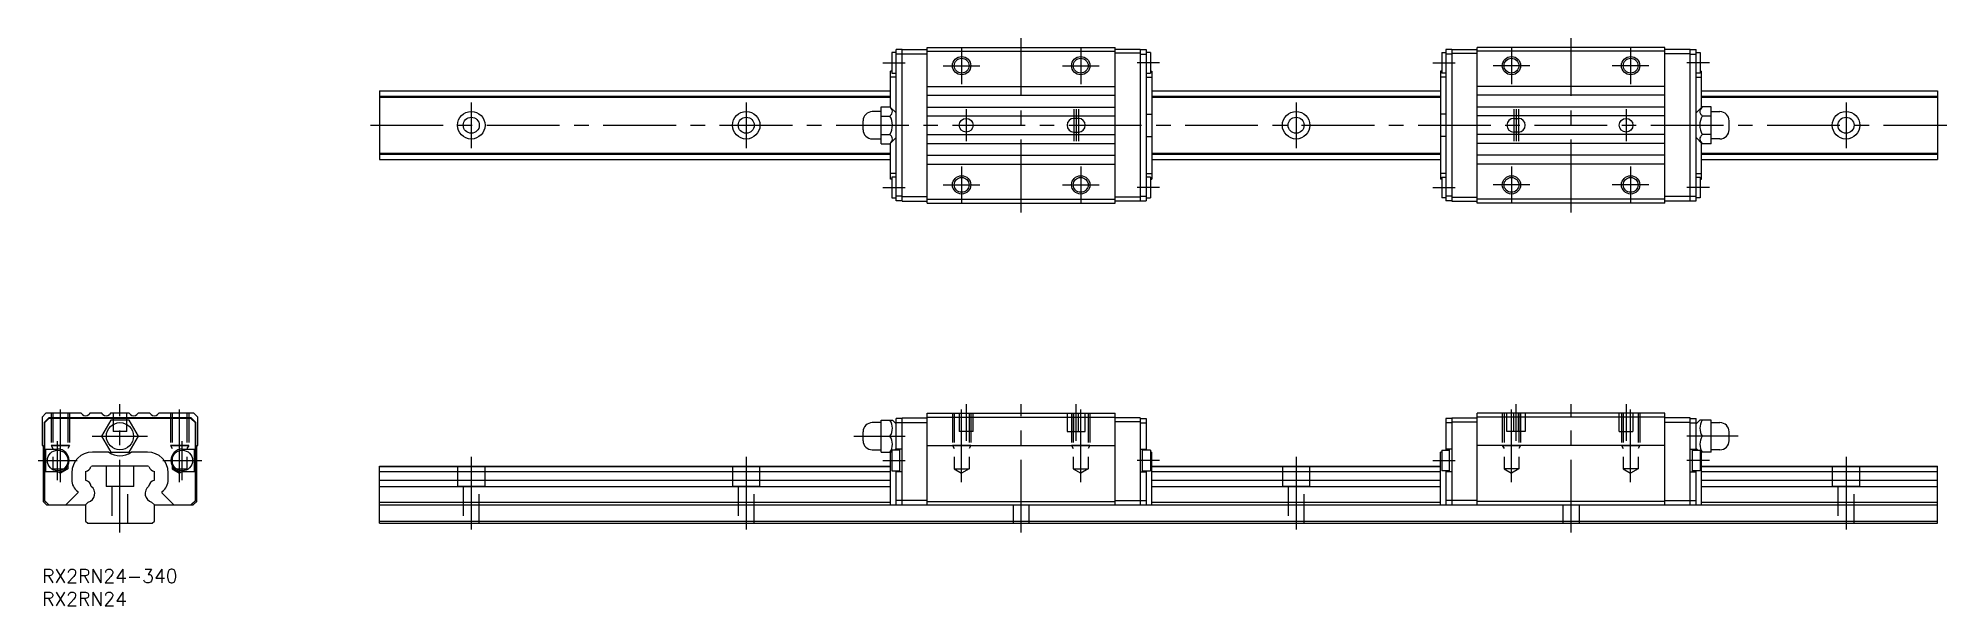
# Model space of a CAD drawing. Extents: x -1 to 416, y -8 to 116.
import ezdxf

# ---------------------------------------------------------------- set-up
doc = ezdxf.new("R2010")
doc.units = 0
doc.header["$LTSCALE"] = 0.5
doc.linetypes.add('CENTER', pattern=[50.8, 31.75, -6.35, 6.35, -6.35])
doc.linetypes.add('DASHED', pattern=[19.05, 12.7, -6.35])
for name, color, linetype in [('MSM_CENTER', 1, 'CENTER'), ('MSM_CONTINUOUS', 7, 'CONTINUOUS'), ('MSM_DASHED', 4, 'DASHED'), ('MSM_NARROW', 5, 'CONTINUOUS'), ('MSM_PART_NUMBER', 7, 'CONTINUOUS')]:
    doc.layers.add(name, color=color, linetype=linetype)
doc.styles.get("Standard").update_dxf_attribs({"font": 'txt.shx', "height": 2, "bigfont": 'bigfont.shx'})

# ---------------------------------------------------------------- blocks, each defined once
blk = doc.blocks.new('*U67')
at = {"layer": 'MSM_PART_NUMBER'}
blk.add_text('RX2RN24-340', height=3, dxfattribs=at).set_placement((0, -3))
blk = doc.blocks.new('*U68')
at = {"layer": 'MSM_PART_NUMBER'}
blk.add_text('RX2RN24', height=3, dxfattribs=at).set_placement((0, -8))

msp = doc.modelspace()

# ---------------------------------------------------------------- linework, layer by layer
at = {"layer": 'MSM_CENTER'}
for p, q in [((200.67, 113.85), (200.67, 105.85)), ((213.67, 77.85), (213.67, 115.85)), ((226.67, 113.85), (226.67, 105.85)), ((320.67, 113.85), (320.67, 105.85)), ((333.67, 77.85), (333.67, 115.85)), ((346.67, 113.85), (346.67, 105.85)), ((183.47, 110.45), (188.37, 110.45)), ((196.67, 109.85), (204.67, 109.85)), ((222.67, 109.85), (230.67, 109.85)), ((243.87, 110.45), (238.97, 110.45)), ((303.47, 110.45), (308.37, 110.45)), ((324.67, 109.85), (316.67, 109.85)), ((350.67, 109.85), (342.67, 109.85)), ((363.87, 110.45), (358.97, 110.45)), ((93.67, 101.85), (93.67, 91.85)), ((153.67, 101.85), (153.67, 91.85)), ((201.67, 100.35), (201.67, 93.35)), ((225.17, 100.35), (225.17, 93.35)), ((225.67, 100.35), (225.67, 93.35)), ((226.17, 100.35), (226.17, 93.35)), ((273.67, 101.85), (273.67, 91.85)), ((321.17, 100.35), (321.17, 93.35)), ((321.67, 100.35), (321.67, 93.35)), ((322.17, 100.35), (322.17, 93.35)), ((345.67, 100.35), (345.67, 93.35)), ((393.67, 101.85), (393.67, 91.85)), ((71.67, 96.85), (415.67, 96.85)), ((200.67, 87.85), (200.67, 79.85)), ((226.67, 87.85), (226.67, 79.85)), ((320.67, 87.85), (320.67, 79.85)), ((346.67, 87.85), (346.67, 79.85)), ((196.67, 83.85), (204.67, 83.85)), ((222.67, 83.85), (230.67, 83.85)), ((324.67, 83.85), (316.67, 83.85)), ((350.67, 83.85), (342.67, 83.85)), ((183.47, 83.25), (188.37, 83.25)), ((243.87, 83.25), (238.97, 83.25)), ((303.47, 83.25), (308.37, 83.25)), ((363.87, 83.25), (358.97, 83.25)), ((4, 18.96), (4, 36)), ((17, 8), (17, 36)), ((30, 18.96), (30, 36)), ((200.67, 18.96), (200.67, 36)), ((201.67, 36), (201.67, 28)), ((213.67, 8), (213.67, 36)), ((225.67, 28), (225.67, 36)), ((226.67, 18.96), (226.67, 36)), ((320.67, 18.96), (320.67, 36)), ((321.67, 28), (321.67, 36)), ((333.67, 8), (333.67, 36)), ((345.67, 36), (345.67, 28)), ((346.67, 18.96), (346.67, 36)), ((3.4, 19.45), (3.4, 27.95)), ((10.96, 29), (23.04, 29)), ((30.6, 19.45), (30.6, 27.95)), ((177.17, 29), (188.37, 29)), ((370.17, 29), (358.97, 29)), ((-0.85, 23.7), (7.65, 23.7)), ((26.35, 23.7), (34.85, 23.7)), ((93.67, 24.5), (93.67, 8)), ((153.67, 24.5), (153.67, 8)), ((183.47, 23.7), (188.37, 23.7)), ((243.87, 23.7), (238.97, 23.7)), ((273.67, 24.5), (273.67, 8)), ((303.47, 23.7), (308.37, 23.7)), ((363.87, 23.7), (358.97, 23.7)), ((393.67, 24.5), (393.67, 8))]:
    msp.add_line(p, q, dxfattribs=at)
at = {"layer": 'MSM_CONTINUOUS'}
for p, q in [((185.47, 112.7), (185.47, 108.2)), ((186.37, 112.7), (185.47, 112.7)), ((186.37, 80.35), (186.37, 113.35)), ((187.67, 113.35), (186.37, 113.35)), ((187.67, 80.3), (187.67, 113.4)), ((187.67, 113.4), (193.17, 113.4)), ((193.17, 113.85), (234.17, 113.85)), ((193.17, 79.85), (193.17, 113.85)), ((193.17, 113), (234.17, 113)), ((234.17, 79.85), (234.17, 113.85)), ((239.67, 113.4), (234.17, 113.4)), ((239.67, 112.55), (234.17, 112.55)), ((239.67, 113.4), (239.67, 80.3)), ((239.67, 113.35), (240.97, 113.35)), ((240.97, 113.35), (240.97, 80.35)), ((241.87, 112.7), (240.97, 112.7)), ((241.87, 112.7), (241.87, 108.2)), ((305.47, 112.7), (305.47, 108.2)), ((305.47, 112.7), (306.37, 112.7)), ((307.67, 113.35), (306.37, 113.35)), ((306.37, 113.35), (306.37, 80.35)), ((307.67, 113.4), (307.67, 80.3)), ((307.67, 113.4), (313.17, 113.4)), ((307.67, 112.55), (313.17, 112.55)), ((354.17, 113.85), (313.17, 113.85)), ((313.17, 79.85), (313.17, 113.85)), ((354.17, 113), (313.17, 113)), ((354.17, 79.85), (354.17, 113.85)), ((359.67, 113.4), (354.17, 113.4)), ((359.67, 80.3), (359.67, 113.4)), ((359.67, 113.35), (360.97, 113.35)), ((360.97, 80.35), (360.97, 113.35)), ((360.97, 112.7), (361.87, 112.7)), ((361.87, 112.7), (361.87, 108.2)), ((185.47, 108.64), (185.17, 108.64)), ((185.17, 100.75), (185.17, 108.64)), ((187.67, 112.35), (186.37, 112.35)), ((187.67, 112.4), (193.17, 112.4)), ((239.67, 112.35), (240.97, 112.35)), ((241.87, 108.64), (242.17, 108.64)), ((242.17, 108.64), (242.17, 85.07)), ((305.47, 108.64), (305.17, 108.64)), ((305.17, 108.64), (305.17, 85.07)), ((307.67, 112.35), (306.37, 112.35)), ((359.67, 112.4), (354.17, 112.4)), ((359.67, 112.35), (360.97, 112.35)), ((361.87, 108.64), (362.17, 108.64)), ((362.17, 100.75), (362.17, 108.64)), ((73.67, 104.35), (73.67, 89.35)), ((73.67, 104.35), (185.17, 104.35)), ((186.37, 107.38), (185.17, 107.38)), ((185.47, 108.2), (186.37, 108.2)), ((193.17, 105.31), (234.17, 105.31)), ((240.97, 108.2), (241.87, 108.2)), ((240.97, 107.38), (242.17, 107.38)), ((242.17, 104.35), (305.17, 104.35)), ((306.37, 107.38), (305.17, 107.38)), ((306.37, 108.2), (305.47, 108.2)), ((354.17, 105.31), (313.17, 105.31)), ((361.87, 108.2), (360.97, 108.2)), ((360.97, 107.38), (362.17, 107.38)), ((362.17, 104.35), (413.67, 104.35)), ((413.67, 104.35), (413.67, 89.35)), ((73.67, 103.17), (185.17, 103.17)), ((73.67, 102.95), (185.17, 102.95)), ((183.1, 100.89), (185.04, 100.89)), ((183.1, 92.81), (183.1, 100.89)), ((186.37, 99.55), (185.04, 100.89)), ((193.17, 103.39), (234.17, 103.39)), ((193.17, 100.81), (234.17, 100.81)), ((242.17, 103.17), (305.17, 103.17)), ((242.17, 102.95), (305.17, 102.95)), ((354.17, 103.39), (313.17, 103.39)), ((354.17, 100.81), (313.17, 100.81)), ((360.97, 99.55), (362.31, 100.89)), ((362.17, 103.17), (413.67, 103.17)), ((362.17, 102.95), (413.67, 102.95)), ((364.24, 100.89), (362.31, 100.89)), ((364.24, 92.81), (364.24, 100.89)), ((179.17, 95.88), (179.17, 97.82)), ((183.1, 99.82), (181.17, 99.82)), ((183.1, 98.87), (185.04, 98.87)), ((193.17, 98.89), (234.17, 98.89)), ((226.17, 98.35), (225.17, 98.35)), ((240.97, 99.3), (242.17, 99.3)), ((306.37, 99.3), (305.17, 99.3)), ((354.17, 98.89), (313.17, 98.89)), ((321.17, 98.35), (322.17, 98.35)), ((364.24, 98.87), (362.31, 98.87)), ((364.24, 99.82), (366.17, 99.82)), ((368.17, 95.88), (368.17, 97.82)), ((181.17, 93.88), (183.1, 93.88)), ((183.1, 94.83), (185.04, 94.83)), ((183.1, 92.81), (185.04, 92.81)), ((185.04, 92.81), (186.37, 94.15)), ((185.17, 85.07), (185.17, 92.95)), ((193.17, 94.81), (234.17, 94.81)), ((193.17, 92.89), (234.17, 92.89)), ((225.17, 95.35), (226.17, 95.35)), ((240.97, 94.4), (242.17, 94.4)), ((306.37, 94.4), (305.17, 94.4)), ((354.17, 94.81), (313.17, 94.81)), ((354.17, 92.89), (313.17, 92.89)), ((322.17, 95.35), (321.17, 95.35)), ((362.31, 92.81), (360.97, 94.15)), ((362.17, 85.07), (362.17, 92.95)), ((364.24, 94.83), (362.31, 94.83)), ((364.24, 92.81), (362.31, 92.81)), ((366.17, 93.88), (364.24, 93.88)), ((73.67, 90.75), (185.17, 90.75)), ((73.67, 90.53), (185.17, 90.53)), ((73.67, 89.35), (185.17, 89.35)), ((193.17, 90.31), (234.17, 90.31)), ((193.17, 88.39), (234.17, 88.39)), ((242.17, 90.75), (305.17, 90.75)), ((242.17, 90.53), (305.17, 90.53)), ((242.17, 89.35), (305.17, 89.35)), ((354.17, 90.31), (313.17, 90.31)), ((354.17, 88.39), (313.17, 88.39)), ((362.17, 90.75), (413.67, 90.75)), ((362.17, 90.53), (413.67, 90.53)), ((362.17, 89.35), (413.67, 89.35)), ((186.37, 86.32), (185.17, 86.32)), ((185.47, 85.07), (185.17, 85.07)), ((185.47, 85.5), (185.47, 81)), ((186.37, 85.5), (185.47, 85.5)), ((240.97, 86.32), (242.17, 86.32)), ((241.87, 85.5), (240.97, 85.5)), ((241.87, 85.5), (241.87, 81)), ((241.87, 85.07), (242.17, 85.07)), ((306.37, 86.32), (305.17, 86.32)), ((305.47, 85.07), (305.17, 85.07)), ((305.47, 85.5), (305.47, 81)), ((305.47, 85.5), (306.37, 85.5)), ((360.97, 86.32), (362.17, 86.32)), ((360.97, 85.5), (361.87, 85.5)), ((361.87, 85.5), (361.87, 81)), ((361.87, 85.07), (362.17, 85.07)), ((185.47, 81), (186.37, 81)), ((187.67, 81.35), (186.37, 81.35)), ((187.67, 80.35), (186.37, 80.35)), ((187.67, 81.3), (193.17, 81.3)), ((187.67, 80.3), (193.17, 80.3)), ((193.17, 80.7), (234.17, 80.7)), ((193.17, 79.85), (234.17, 79.85)), ((239.67, 81.15), (234.17, 81.15)), ((239.67, 80.3), (234.17, 80.3)), ((239.67, 81.35), (240.97, 81.35)), ((239.67, 80.35), (240.97, 80.35)), ((240.97, 81), (241.87, 81)), ((306.37, 81), (305.47, 81)), ((307.67, 81.35), (306.37, 81.35)), ((307.67, 80.35), (306.37, 80.35)), ((307.67, 81.15), (313.17, 81.15)), ((307.67, 80.3), (313.17, 80.3)), ((354.17, 80.7), (313.17, 80.7)), ((354.17, 79.85), (313.17, 79.85)), ((359.67, 81.3), (354.17, 81.3)), ((359.67, 80.3), (354.17, 80.3)), ((359.67, 81.35), (360.97, 81.35)), ((359.67, 80.35), (360.97, 80.35)), ((361.87, 81), (360.97, 81)), ((0.85, 34), (0, 33.15)), ((8.54, 34), (0.85, 34)), ((8.79, 33.75), (8.54, 34)), ((10.46, 34), (10.21, 33.75)), ((13.04, 34), (10.46, 34)), ((13.29, 33.75), (13.04, 34)), ((14.96, 34), (14.71, 33.75)), ((19.04, 34), (14.96, 34)), ((19.29, 33.75), (19.04, 34)), ((20.96, 34), (20.71, 33.75)), ((23.54, 34), (20.96, 34)), ((23.79, 33.75), (23.54, 34)), ((25.46, 34), (25.21, 33.75)), ((33.15, 34), (25.46, 34)), ((34, 33.15), (33.15, 34)), ((193.17, 14), (193.17, 34)), ((193.17, 34), (234.17, 34)), ((234.17, 14), (234.17, 34)), ((313.17, 14), (313.17, 34)), ((354.17, 34), (313.17, 34)), ((354.17, 14), (354.17, 34)), ((0, 33.15), (0, 27)), ((1.45, 33), (0.45, 32)), ((0.45, 32), (0.45, 15)), ((1.5, 32.9), (0.5, 31.9)), ((0.5, 31.9), (0.5, 26.2)), ((32.55, 33), (1.45, 33)), ((32.5, 32.9), (1.5, 32.9)), ((14.98, 32.5), (12.96, 29)), ((19.02, 32.5), (14.98, 32.5)), ((21.04, 29), (19.02, 32.5)), ((33.5, 31.9), (32.5, 32.9)), ((33.55, 32), (32.55, 33)), ((33.5, 26.2), (33.5, 31.9)), ((33.55, 15), (33.55, 32)), ((34, 27), (34, 33.15)), ((179.17, 28.03), (179.17, 29.97)), ((183.1, 31.97), (181.17, 31.97)), ((183.1, 25.5), (183.1, 32.5)), ((183.1, 32.5), (185.58, 32.5)), ((186.37, 31.7), (185.58, 32.5)), ((186.37, 25.95), (186.37, 32.9)), ((187.67, 32.9), (186.37, 32.9)), ((187.67, 31.9), (186.37, 31.9)), ((187.67, 14), (187.67, 33)), ((187.67, 33), (193.17, 33)), ((187.67, 32), (193.17, 32)), ((193.17, 33.15), (234.17, 33.15)), ((239.67, 33), (234.17, 33)), ((239.67, 32.15), (234.17, 32.15)), ((239.67, 33), (239.67, 14)), ((239.67, 32.9), (240.97, 32.9)), ((239.67, 31.9), (240.97, 31.9)), ((240.97, 32.9), (240.97, 25.95)), ((307.67, 32.9), (306.37, 32.9)), ((306.37, 32.9), (306.37, 25.95)), ((307.67, 31.9), (306.37, 31.9)), ((307.67, 33), (307.67, 14)), ((307.67, 33), (313.17, 33)), ((307.67, 32.15), (313.17, 32.15)), ((354.17, 33.15), (313.17, 33.15)), ((359.67, 33), (354.17, 33)), ((359.67, 32), (354.17, 32)), ((359.67, 14), (359.67, 33)), ((359.67, 32.9), (360.97, 32.9)), ((359.67, 31.9), (360.97, 31.9)), ((360.97, 25.95), (360.97, 32.9)), ((360.97, 31.7), (361.77, 32.5)), ((364.24, 32.5), (361.77, 32.5)), ((364.24, 25.5), (364.24, 32.5)), ((364.24, 31.97), (366.17, 31.97)), ((368.17, 28.03), (368.17, 29.97)), ((0, 27), (0.25, 27)), ((0.25, 27), (0.25, 14.75)), ((0.5, 26.2), (3.4, 26.2)), ((0.75, 26.2), (0.75, 21.2)), ((14.55, 25.53), (10.97, 25.53)), ((12.96, 29), (14.98, 25.5)), ((14.98, 25.5), (19.02, 25.5)), ((19.02, 25.5), (21.04, 29)), ((23.03, 25.53), (19.45, 25.53)), ((30.6, 26.2), (33.5, 26.2)), ((33.25, 21.2), (33.25, 26.2)), ((33.75, 14.75), (33.75, 27)), ((33.75, 27), (34, 27)), ((181.17, 26.03), (183.1, 26.03)), ((183.1, 29), (185.04, 29)), ((183.1, 25.5), (185.17, 25.5)), ((185.47, 25.53), (185.17, 25.53)), ((185.17, 14), (185.17, 25.53)), ((187.17, 25.95), (185.47, 25.95)), ((185.47, 25.95), (185.47, 21.45)), ((186.02, 25.95), (186.37, 26.3)), ((187.67, 26.2), (186.37, 26.2)), ((187.17, 21.2), (187.17, 26.2)), ((193.17, 27), (234.17, 27)), ((239.67, 26.2), (240.97, 26.2)), ((240.17, 21.2), (240.17, 26.2)), ((241.87, 25.95), (240.17, 25.95)), ((241.87, 25.95), (241.87, 21.45)), ((241.87, 25.53), (242.17, 25.53)), ((242.17, 14), (242.17, 25.53)), ((305.17, 14), (305.17, 25.53)), ((305.47, 25.53), (305.17, 25.53)), ((305.47, 25.95), (307.17, 25.95)), ((305.47, 25.95), (305.47, 21.45)), ((307.67, 26.2), (306.37, 26.2)), ((307.17, 21.2), (307.17, 26.2)), ((354.17, 27), (313.17, 27)), ((359.67, 26.2), (360.97, 26.2)), ((360.17, 21.2), (360.17, 26.2)), ((360.17, 25.95), (361.87, 25.95)), ((361.32, 25.95), (360.97, 26.3)), ((361.87, 25.95), (361.87, 21.45)), ((361.87, 25.53), (362.17, 25.53)), ((362.17, 14), (362.17, 25.53)), ((364.24, 25.5), (362.17, 25.5)), ((364.24, 29), (362.31, 29)), ((366.17, 26.03), (364.24, 26.03)), ((3.4, 21.2), (0.5, 21.2)), ((0.5, 21.2), (0.5, 15)), ((6.47, 21.03), (6.47, 19.47)), ((9.5, 21.29), (9.5, 19.42)), ((10.9, 22.5), (10.68, 22.37)), ((23.1, 22.5), (10.9, 22.5)), ((23.32, 22.37), (23.1, 22.5)), ((24.5, 19.42), (24.5, 21.29)), ((27.53, 19.47), (27.53, 21.03)), ((33.5, 21.2), (30.6, 21.2)), ((33.5, 15), (33.5, 21.2)), ((73.67, 22.5), (185.17, 22.5)), ((73.67, 10), (73.67, 22.5)), ((73.67, 22.37), (185.17, 22.37)), ((73.67, 21.29), (185.17, 21.29)), ((185.47, 21.45), (187.17, 21.45)), ((186.37, 14), (186.37, 21.45)), ((187.67, 21.2), (186.37, 21.2)), ((239.67, 21.2), (240.97, 21.2)), ((240.17, 21.45), (241.87, 21.45)), ((240.97, 21.45), (240.97, 14)), ((242.17, 22.5), (305.17, 22.5)), ((242.17, 22.37), (305.17, 22.37)), ((242.17, 21.29), (305.17, 21.29)), ((307.17, 21.45), (305.47, 21.45)), ((306.37, 21.45), (306.37, 14)), ((307.67, 21.2), (306.37, 21.2)), ((359.67, 21.2), (360.97, 21.2)), ((361.87, 21.45), (360.17, 21.45)), ((360.97, 14), (360.97, 21.45)), ((362.17, 22.5), (413.67, 22.5)), ((362.17, 22.37), (413.67, 22.37)), ((362.17, 21.29), (413.67, 21.29)), ((413.67, 10), (413.67, 22.5)), ((73.67, 19.42), (185.17, 19.42)), ((73.67, 18.07), (185.17, 18.07)), ((242.17, 19.42), (305.17, 19.42)), ((242.17, 18.07), (305.17, 18.07)), ((362.17, 19.42), (413.67, 19.42)), ((362.17, 18.07), (413.67, 18.07)), ((0.25, 14.75), (1, 14)), ((0.45, 15), (1.45, 14)), ((0.5, 15), (1.5, 14)), ((1, 14), (9.5, 14)), ((7.83, 16.62), (5.21, 14)), ((10.09, 14.59), (9.5, 14)), ((9.5, 14), (9.5, 10.5)), ((24.5, 14), (23.91, 14.59)), ((24.5, 14), (33, 14)), ((24.5, 10.5), (24.5, 14)), ((28.79, 14), (26.17, 16.62)), ((32.5, 14), (33.5, 15)), ((32.55, 14), (33.55, 15)), ((33, 14), (33.75, 14.75)), ((73.67, 14.59), (185.17, 14.59)), ((73.67, 14), (413.67, 14)), ((193.17, 15), (186.37, 15)), ((193.17, 14.75), (234.17, 14.75)), ((234.17, 15), (240.97, 15)), ((242.17, 14.59), (305.17, 14.59)), ((313.17, 15), (306.37, 15)), ((354.17, 14.75), (313.17, 14.75)), ((354.17, 15), (360.97, 15)), ((362.17, 14.59), (413.67, 14.59)), ((9.5, 10.5), (10, 10)), ((10, 10), (24, 10)), ((24, 10), (24.5, 10.5)), ((73.67, 10.5), (413.67, 10.5)), ((73.67, 10), (413.67, 10))]:
    msp.add_line(p, q, dxfattribs=at)
for centre, radius in [((200.67, 109.85), 1.62), ((226.67, 109.85), 1.62), ((320.67, 109.85), 1.62), ((346.67, 109.85), 1.62), ((93.67, 96.85), 3), ((93.67, 96.85), 1.75), ((153.67, 96.85), 3), ((153.67, 96.85), 1.75), ((201.67, 96.85), 1.5), ((273.67, 96.85), 3), ((273.67, 96.85), 1.75), ((345.67, 96.85), 1.5), ((393.67, 96.85), 3), ((393.67, 96.85), 1.75), ((200.67, 83.85), 1.62), ((226.67, 83.85), 1.62), ((320.67, 83.85), 1.62), ((346.67, 83.85), 1.62), ((17, 29), 2.97), ((3.4, 23.7), 2.25), ((30.6, 23.7), 2.25)]:
    msp.add_circle(centre, radius, dxfattribs=at)
for centre, radius, start, end in [((183.26, 99.06), 2.55, 33.451, 45.7464), ((184.59, 99.88), 0.99, 327.77, 36.2225), ((362.76, 99.88), 0.99, 143.7775, 212.23), ((364.09, 99.06), 2.55, 134.2536, 146.549), ((181.17, 97.82), 2, 90, 180), ((181.17, 95.88), 2, 180, 270), ((183.38, 100.59), 2.39, 313.9659, 328.8452), ((181.54, 96.85), 4.04, 330.0001, 29.9999), ((225.17, 96.85), 1.5, 90, 270), ((226.17, 96.85), 1.5, 270, 90), ((321.17, 96.85), 1.5, 90, 270), ((322.17, 96.85), 1.5, 270, 90), ((365.8, 96.85), 4.04, 150.0001, 209.9999), ((363.97, 100.59), 2.39, 211.1548, 226.0341), ((366.17, 97.82), 2, 0, 90), ((366.17, 95.88), 2, 270, 0), ((183.38, 93.11), 2.39, 31.1548, 46.0341), ((183.26, 94.64), 2.55, 314.2536, 326.549), ((184.59, 93.82), 0.99, 323.7775, 32.23), ((362.76, 93.82), 0.99, 147.77, 216.2225), ((363.97, 93.11), 2.39, 133.9659, 148.8452), ((364.09, 94.64), 2.55, 213.451, 225.7464), ((9.5, 34.46), 1, 225, 315), ((14, 34.46), 1, 225, 315), ((20, 34.46), 1, 225, 315), ((24.5, 34.46), 1, 225, 315), ((181.17, 29.97), 2, 90, 180), ((182.46, 30.75), 3.11, 325.854, 34.146), ((364.89, 30.75), 3.11, 145.854, 214.146), ((366.17, 29.97), 2, 0, 90), ((3.4, 23.7), 2.5, 270, 90), ((10.97, 21.03), 4.5, 90, 180), ((17, 29), 4.25, 234.733, 305.267), ((23.03, 21.03), 4.5, 0, 90), ((30.6, 23.7), 2.5, 90, 270), ((181.17, 28.03), 2, 180, 270), ((182.46, 27.25), 3.11, 325.854, 34.146), ((364.89, 27.25), 3.11, 145.854, 214.146), ((366.17, 28.03), 2, 270, 0), ((9.07, 22.93), 1.7, 284.6516, 340.7742), ((24.93, 22.93), 1.7, 199.2258, 255.3484), ((9.57, 19.47), 3.1, 180, 235.2563), ((7.69, 16.76), 0.2, 314.9997, 55.2578), ((9.07, 17.77), 1.7, 9.9879, 75.3484), ((9.5, 16.5), 2, 287.1144, 51.529), ((24.5, 16.5), 2, 128.471, 252.8856), ((24.93, 17.77), 1.7, 104.6516, 170.0121), ((26.31, 16.76), 0.2, 124.7422, 225.0003), ((24.43, 19.47), 3.1, 304.7437, 0)]:
    msp.add_arc(centre, radius, start, end, dxfattribs=at)
at = {"layer": 'MSM_DASHED'}
for p, q in [((2, 34), (2, 27)), ((2.38, 34), (2.38, 21.9)), ((5.62, 34), (5.62, 21.9)), ((6, 34), (6, 27)), ((15.5, 34), (15.5, 30)), ((18.5, 30), (18.5, 34)), ((28, 34), (28, 27)), ((28.38, 34), (28.38, 21.9)), ((31.62, 34), (31.62, 21.9)), ((32, 34), (32, 27)), ((198.67, 34), (198.67, 27)), ((199.05, 34), (199.05, 21.9)), ((200.17, 34), (200.17, 30)), ((202.29, 34), (202.29, 21.9)), ((202.67, 34), (202.67, 27)), ((203.17, 30), (203.17, 34)), ((223.67, 34), (223.67, 30)), ((224.67, 34), (224.67, 27)), ((225.05, 34), (225.05, 21.9)), ((225.17, 30), (225.17, 34)), ((226.17, 30), (226.17, 34)), ((227.67, 30), (227.67, 34)), ((228.29, 34), (228.29, 21.9)), ((228.67, 34), (228.67, 27)), ((318.67, 34), (318.67, 27)), ((319.05, 34), (319.05, 21.9)), ((319.67, 30), (319.67, 34)), ((321.17, 30), (321.17, 34)), ((322.17, 30), (322.17, 34)), ((322.29, 34), (322.29, 21.9)), ((322.67, 34), (322.67, 27)), ((323.67, 34), (323.67, 30)), ((344.17, 30), (344.17, 34)), ((344.67, 34), (344.67, 27)), ((345.05, 34), (345.05, 21.9)), ((347.17, 34), (347.17, 30)), ((348.29, 34), (348.29, 21.9)), ((348.67, 34), (348.67, 27)), ((18.5, 30), (15.5, 30)), ((203.17, 30), (200.17, 30)), ((223.67, 30), (227.67, 30)), ((323.67, 30), (319.67, 30)), ((344.17, 30), (347.17, 30)), ((2, 27), (6, 27)), ((2, 27), (2.38, 26.34)), ((6, 27), (5.62, 26.34)), ((28, 27), (32, 27)), ((28, 27), (28.38, 26.34)), ((32, 27), (31.62, 26.34)), ((198.67, 27), (202.67, 27)), ((198.67, 27), (199.05, 26.34)), ((202.67, 27), (202.29, 26.34)), ((224.67, 27), (228.67, 27)), ((224.67, 27), (225.05, 26.34)), ((228.67, 27), (228.29, 26.34)), ((322.67, 27), (318.67, 27)), ((318.67, 27), (319.05, 26.34)), ((322.67, 27), (322.29, 26.34)), ((348.67, 27), (344.67, 27)), ((344.67, 27), (345.05, 26.34)), ((348.67, 27), (348.29, 26.34)), ((2.38, 21.9), (5.62, 21.9)), ((2.38, 21.9), (4, 20.96)), ((5.62, 21.9), (4, 20.96)), ((14, 22.5), (14, 18)), ((20, 18), (20, 22.5)), ((28.38, 21.9), (31.62, 21.9)), ((28.38, 21.9), (30, 20.96)), ((31.62, 21.9), (30, 20.96)), ((90.67, 22.5), (90.67, 18)), ((96.67, 18), (96.67, 22.5)), ((150.67, 22.5), (150.67, 18)), ((156.67, 18), (156.67, 22.5)), ((199.05, 21.9), (202.29, 21.9)), ((199.05, 21.9), (200.67, 20.96)), ((202.29, 21.9), (200.67, 20.96)), ((225.05, 21.9), (228.29, 21.9)), ((225.05, 21.9), (226.67, 20.96)), ((228.29, 21.9), (226.67, 20.96)), ((270.67, 22.5), (270.67, 18)), ((276.67, 18), (276.67, 22.5)), ((322.29, 21.9), (319.05, 21.9)), ((319.05, 21.9), (320.67, 20.96)), ((322.29, 21.9), (320.67, 20.96)), ((348.29, 21.9), (345.05, 21.9)), ((345.05, 21.9), (346.67, 20.96)), ((348.29, 21.9), (346.67, 20.96)), ((390.67, 22.5), (390.67, 18)), ((396.67, 18), (396.67, 22.5)), ((20, 18), (14, 18)), ((15.25, 18), (15.25, 10)), ((18.75, 10), (18.75, 18)), ((96.67, 18), (90.67, 18)), ((91.92, 18), (91.92, 10)), ((95.42, 10), (95.42, 18)), ((156.67, 18), (150.67, 18)), ((151.92, 18), (151.92, 10)), ((155.42, 10), (155.42, 18)), ((276.67, 18), (270.67, 18)), ((271.92, 18), (271.92, 10)), ((275.42, 10), (275.42, 18)), ((396.67, 18), (390.67, 18)), ((391.92, 18), (391.92, 10)), ((395.42, 10), (395.42, 18)), ((211.92, 14), (211.92, 10)), ((215.42, 10), (215.42, 14)), ((331.92, 10), (331.92, 14)), ((335.42, 14), (335.42, 10))]:
    msp.add_line(p, q, dxfattribs=at)
at = {"layer": 'MSM_NARROW'}
for p, q in [((6, 27), (2, 27)), ((32, 27), (28, 27)), ((202.67, 27), (198.67, 27)), ((228.67, 27), (224.67, 27)), ((318.67, 27), (322.67, 27)), ((344.67, 27), (348.67, 27))]:
    msp.add_line(p, q, dxfattribs=at)
for centre in [(200.67, 109.85), (226.67, 109.85), (320.67, 109.85), (346.67, 109.85), (200.67, 83.85), (226.67, 83.85), (320.67, 83.85), (346.67, 83.85)]:
    msp.add_circle(centre, 2, dxfattribs=at)

# ---------------------------------------------------------------- block references
at = {"layer": 'MSM_CONTINUOUS'}
for name in ['*U67', '*U68']:
    msp.add_blockref(name, (0, 0), dxfattribs=at)

doc.saveas('drawing.dxf')
